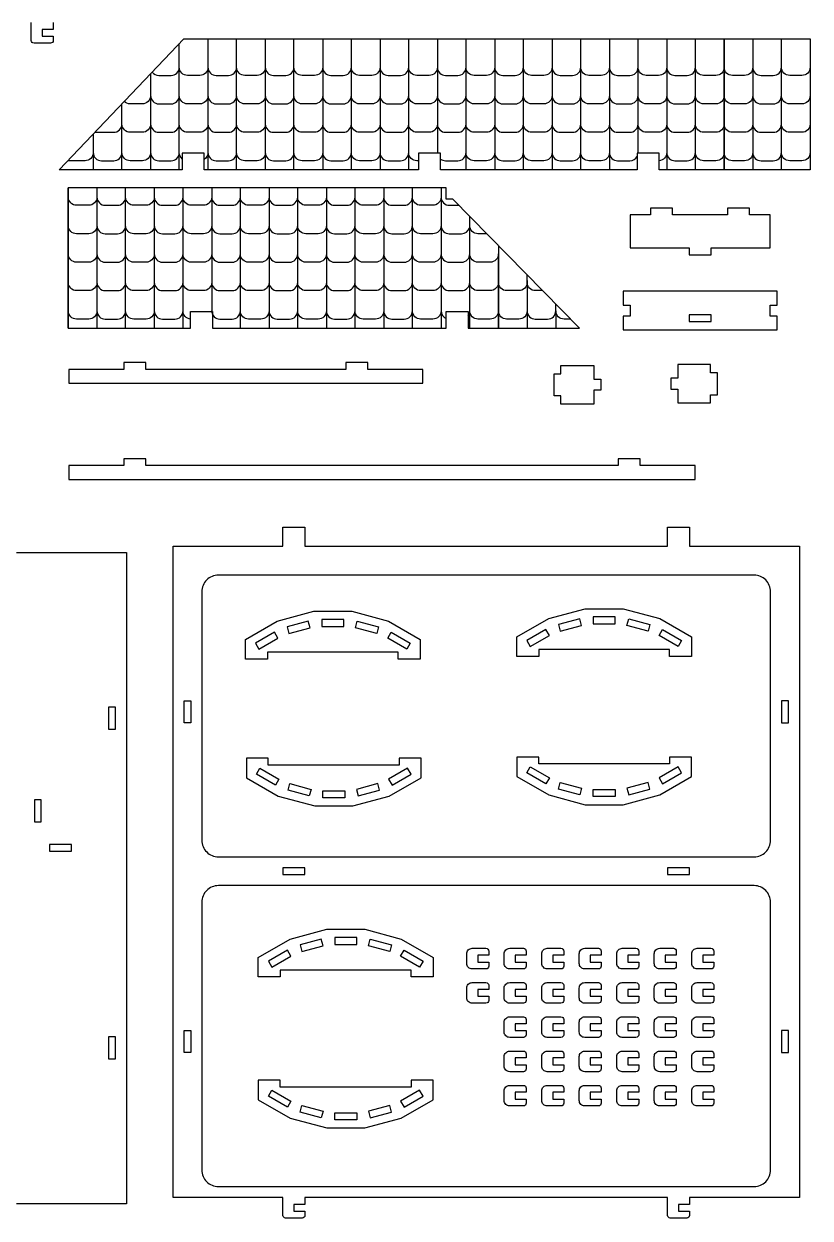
# Model space of a CAD drawing. Extents: x 2603 to 2788, y 2254 to 2397.
# Drawn here: x 2731.2 to 2788.5, y 2254.3 to 2341.2 of the extents above; entities that cross this region are included whole.
import ezdxf

# ---------------------------------------------------------------- set-up
doc = ezdxf.new("R2010")
doc.units = 0
doc.header["$MEASUREMENT"] = 0
doc.layers.add('LAYER1', color=18, linetype='CONTINUOUS')

msp = doc.modelspace()

# ---------------------------------------------------------------- linework, layer by layer
at = {"layer": 'LAYER1'}
for points in [[(2733.361, 2341.288), (2733.361, 2340.788), (2732.561, 2340.788), (2732.561, 2340.288), (2733.361, 2340.288), (2733.361, 2339.988, -0.414214), (2733.161, 2339.788), (2731.961, 2339.788, -0.414214), (2731.761, 2339.988), (2731.761, 2341.288)], [(2744.624, 2340.096), (2744.624, 2338.039, -0.414214), (2744.024, 2337.439), (2743.137, 2337.439, -0.414214), (2742.537, 2338.039), (2742.537, 2339.421)], [(2744.624, 2340.096), (2744.624, 2338.039, 0.414214), (2745.224, 2337.439), (2746.112, 2337.439, 0.414214), (2746.712, 2338.039), (2746.712, 2340.096)], [(2748.799, 2340.096), (2748.799, 2338.039, -0.414214), (2748.199, 2337.439), (2747.312, 2337.439, -0.414214), (2746.712, 2338.039), (2746.712, 2340.096)], [(2748.799, 2340.096), (2748.799, 2338.039, 0.414214), (2749.399, 2337.439), (2750.286, 2337.439, 0.414214), (2750.886, 2338.039), (2750.886, 2340.096)], [(2752.974, 2340.096), (2752.974, 2338.039, -0.414214), (2752.374, 2337.439), (2751.486, 2337.439, -0.414214), (2750.886, 2338.039), (2750.886, 2340.096)], [(2752.974, 2340.096), (2752.974, 2338.039, 0.414214), (2753.574, 2337.439), (2754.461, 2337.439, 0.414214), (2755.061, 2338.039), (2755.061, 2340.096)], [(2757.148, 2340.096), (2757.148, 2338.039, -0.414214), (2756.548, 2337.439), (2755.661, 2337.439, -0.414214), (2755.061, 2338.039), (2755.061, 2340.096)], [(2757.148, 2340.096), (2757.148, 2338.039, 0.414214), (2757.748, 2337.439), (2758.635, 2337.439, 0.414214), (2759.235, 2338.039), (2759.235, 2340.096)], [(2761.323, 2340.096), (2761.323, 2338.039, -0.414214), (2760.723, 2337.439), (2759.835, 2337.439, -0.414214), (2759.235, 2338.039), (2759.235, 2340.096)], [(2761.323, 2340.096), (2761.323, 2338.039, 0.414214), (2761.923, 2337.439), (2762.81, 2337.439, 0.414214), (2763.41, 2338.039), (2763.41, 2340.096)], [(2765.497, 2340.096), (2765.497, 2338.039, -0.414214), (2764.897, 2337.439), (2764.01, 2337.439, -0.414214), (2763.41, 2338.039), (2763.41, 2340.096)], [(2765.497, 2340.096), (2765.497, 2338.039, 0.414214), (2766.097, 2337.439), (2766.985, 2337.439, 0.414214), (2767.585, 2338.039), (2767.585, 2340.096)], [(2769.672, 2340.096), (2769.672, 2338.039, -0.414214), (2769.072, 2337.439), (2768.185, 2337.439, -0.414214), (2767.585, 2338.039), (2767.585, 2340.096)], [(2769.672, 2340.096), (2769.672, 2338.039, 0.414214), (2770.272, 2337.439), (2771.159, 2337.439, 0.414214), (2771.759, 2338.039), (2771.759, 2340.096)], [(2773.846, 2340.096), (2773.846, 2338.039, -0.414214), (2773.246, 2337.439), (2772.359, 2337.439, -0.414214), (2771.759, 2338.039), (2771.759, 2340.096)], [(2773.846, 2340.096), (2773.846, 2338.039, 0.414214), (2774.446, 2337.439), (2775.334, 2337.439, 0.414214), (2775.934, 2338.039), (2775.934, 2340.096)], [(2778.021, 2340.096), (2778.021, 2338.039, -0.414214), (2777.421, 2337.439), (2776.534, 2337.439, -0.414214), (2775.934, 2338.039), (2775.934, 2340.096)], [(2778.021, 2340.096), (2778.021, 2338.039, 0.414214), (2778.621, 2337.439), (2779.508, 2337.439, 0.414214), (2780.108, 2338.039), (2780.108, 2340.096)], [(2782.196, 2340.096), (2782.196, 2338.039, -0.414214), (2781.596, 2337.439), (2780.708, 2337.439, -0.414214), (2780.108, 2338.039), (2780.108, 2340.096)], [(2784.283, 2340.096), (2784.283, 2338.039, -0.414214), (2783.683, 2337.439), (2782.796, 2337.439, -0.414214), (2782.196, 2338.039), (2782.196, 2340.096)], [(2784.283, 2340.096), (2784.283, 2338.039, 0.414214), (2784.883, 2337.439), (2785.77, 2337.439, 0.414214), (2786.37, 2338.039), (2786.37, 2340.096)], [(2788.458, 2340.096), (2788.458, 2338.039, -0.414214), (2787.858, 2337.439), (2786.97, 2337.439, -0.414214), (2786.37, 2338.039), (2786.37, 2340.096)], [(2740.564, 2337.688, 0.240596), (2741.05, 2337.439), (2741.937, 2337.439, 0.414214), (2742.537, 2338.039), (2742.537, 2339.76)], [(2740.45, 2337.568), (2740.45, 2335.969, 0.414214), (2741.05, 2335.369), (2741.937, 2335.369, 0.414214), (2742.537, 2335.969), (2742.537, 2338.039)], [(2744.624, 2338.039), (2744.624, 2335.969, -0.414214), (2744.024, 2335.369), (2743.137, 2335.369, -0.414214), (2742.537, 2335.969), (2742.537, 2338.039)], [(2744.624, 2338.039), (2744.624, 2335.969, 0.414214), (2745.224, 2335.369), (2746.112, 2335.369, 0.414214), (2746.712, 2335.969), (2746.712, 2338.039)], [(2748.799, 2338.039), (2748.799, 2335.969, -0.414214), (2748.199, 2335.369), (2747.312, 2335.369, -0.414214), (2746.712, 2335.969), (2746.712, 2338.039)], [(2748.799, 2338.039), (2748.799, 2335.969, 0.414214), (2749.399, 2335.369), (2750.286, 2335.369, 0.414214), (2750.886, 2335.969), (2750.886, 2338.039)], [(2752.974, 2338.039), (2752.974, 2335.969, -0.414214), (2752.374, 2335.369), (2751.486, 2335.369, -0.414214), (2750.886, 2335.969), (2750.886, 2338.039)], [(2752.974, 2338.039), (2752.974, 2335.969, 0.414214), (2753.574, 2335.369), (2754.461, 2335.369, 0.414214), (2755.061, 2335.969), (2755.061, 2338.039)], [(2757.148, 2338.039), (2757.148, 2335.969, -0.414214), (2756.548, 2335.369), (2755.661, 2335.369, -0.414214), (2755.061, 2335.969), (2755.061, 2338.039)], [(2757.148, 2338.039), (2757.148, 2335.969, 0.414214), (2757.748, 2335.369), (2758.635, 2335.369, 0.414214), (2759.235, 2335.969), (2759.235, 2338.039)], [(2761.323, 2338.039), (2761.323, 2335.969, -0.414214), (2760.723, 2335.369), (2759.835, 2335.369, -0.414214), (2759.235, 2335.969), (2759.235, 2338.039)], [(2761.323, 2338.039), (2761.323, 2335.969, 0.414214), (2761.923, 2335.369), (2762.81, 2335.369, 0.414214), (2763.41, 2335.969), (2763.41, 2338.039)], [(2765.497, 2338.039), (2765.497, 2335.969, -0.414214), (2764.897, 2335.369), (2764.01, 2335.369, -0.414214), (2763.41, 2335.969), (2763.41, 2338.039)], [(2765.497, 2338.039), (2765.497, 2335.969, 0.414214), (2766.097, 2335.369), (2766.985, 2335.369, 0.414214), (2767.585, 2335.969), (2767.585, 2338.039)], [(2769.672, 2338.039), (2769.672, 2335.969, -0.414214), (2769.072, 2335.369), (2768.185, 2335.369, -0.414214), (2767.585, 2335.969), (2767.585, 2338.039)], [(2769.672, 2338.039), (2769.672, 2335.969, 0.414214), (2770.272, 2335.369), (2771.159, 2335.369, 0.414214), (2771.759, 2335.969), (2771.759, 2338.039)], [(2773.846, 2338.039), (2773.846, 2335.969, -0.414214), (2773.246, 2335.369), (2772.359, 2335.369, -0.414214), (2771.759, 2335.969), (2771.759, 2338.039)], [(2773.846, 2338.039), (2773.846, 2335.969, 0.414214), (2774.446, 2335.369), (2775.334, 2335.369, 0.414214), (2775.934, 2335.969), (2775.934, 2338.039)], [(2778.021, 2338.039), (2778.021, 2335.969, -0.414214), (2777.421, 2335.369), (2776.534, 2335.369, -0.414214), (2775.934, 2335.969), (2775.934, 2338.039)], [(2778.021, 2338.039), (2778.021, 2335.969, 0.414214), (2778.621, 2335.369), (2779.508, 2335.369, 0.414214), (2780.108, 2335.969), (2780.108, 2338.039)], [(2782.196, 2338.039), (2782.196, 2335.969, -0.414214), (2781.596, 2335.369), (2780.708, 2335.369, -0.414214), (2780.108, 2335.969), (2780.108, 2338.039)], [(2784.283, 2338.039), (2784.283, 2335.969, -0.414214), (2783.683, 2335.369), (2782.796, 2335.369, -0.414214), (2782.196, 2335.969), (2782.196, 2338.039)], [(2784.283, 2338.039), (2784.283, 2335.969, 0.414214), (2784.883, 2335.369), (2785.77, 2335.369, 0.414214), (2786.37, 2335.969), (2786.37, 2338.039)], [(2788.458, 2338.039), (2788.458, 2335.969, -0.414214), (2787.858, 2335.369), (2786.97, 2335.369, -0.414214), (2786.37, 2335.969), (2786.37, 2338.039)], [(2740.45, 2337.135), (2740.45, 2335.969, -0.414214), (2739.85, 2335.369), (2738.963, 2335.369, -0.203614), (2738.531, 2335.553)], [(2740.45, 2335.969), (2740.45, 2333.899, -0.414214), (2739.85, 2333.299), (2738.963, 2333.299, -0.414214), (2738.363, 2333.899), (2738.363, 2335.376)], [(2740.45, 2335.969), (2740.45, 2333.899, 0.414214), (2741.05, 2333.299), (2741.937, 2333.299, 0.414214), (2742.537, 2333.899), (2742.537, 2335.969)], [(2744.624, 2335.969), (2744.624, 2333.899, -0.414214), (2744.024, 2333.299), (2743.137, 2333.299, -0.414214), (2742.537, 2333.899), (2742.537, 2335.969)], [(2744.624, 2335.969), (2744.624, 2333.899, 0.414214), (2745.224, 2333.299), (2746.112, 2333.299, 0.414214), (2746.712, 2333.899), (2746.712, 2335.969)], [(2748.799, 2335.969), (2748.799, 2333.899, -0.414214), (2748.199, 2333.299), (2747.312, 2333.299, -0.414214), (2746.712, 2333.899), (2746.712, 2335.969)], [(2748.799, 2335.969), (2748.799, 2333.899, 0.414214), (2749.399, 2333.299), (2750.286, 2333.299, 0.414214), (2750.886, 2333.899), (2750.886, 2335.969)], [(2752.974, 2335.969), (2752.974, 2333.899, -0.414214), (2752.374, 2333.299), (2751.486, 2333.299, -0.414214), (2750.886, 2333.899), (2750.886, 2335.969)], [(2752.974, 2335.969), (2752.974, 2333.899, 0.414214), (2753.574, 2333.299), (2754.461, 2333.299, 0.414214), (2755.061, 2333.899), (2755.061, 2335.969)], [(2757.148, 2335.969), (2757.148, 2333.899, -0.414214), (2756.548, 2333.299), (2755.661, 2333.299, -0.414214), (2755.061, 2333.899), (2755.061, 2335.969)], [(2757.148, 2335.969), (2757.148, 2333.899, 0.414214), (2757.748, 2333.299), (2758.635, 2333.299, 0.414214), (2759.235, 2333.899), (2759.235, 2335.969)], [(2761.323, 2335.969), (2761.323, 2333.899, -0.414214), (2760.723, 2333.299), (2759.835, 2333.299, -0.414214), (2759.235, 2333.899), (2759.235, 2335.969)], [(2761.323, 2335.969), (2761.323, 2333.899, 0.414214), (2761.923, 2333.299), (2762.81, 2333.299, 0.414214), (2763.41, 2333.899), (2763.41, 2335.969)], [(2765.497, 2335.969), (2765.497, 2333.899, -0.414214), (2764.897, 2333.299), (2764.01, 2333.299, -0.414214), (2763.41, 2333.899), (2763.41, 2335.969)], [(2765.497, 2335.969), (2765.497, 2333.899, 0.414214), (2766.097, 2333.299), (2766.985, 2333.299, 0.414214), (2767.585, 2333.899), (2767.585, 2335.969)], [(2769.672, 2335.969), (2769.672, 2333.899, -0.414214), (2769.072, 2333.299), (2768.185, 2333.299, -0.414214), (2767.585, 2333.899), (2767.585, 2335.969)], [(2769.672, 2335.969), (2769.672, 2333.899, 0.414214), (2770.272, 2333.299), (2771.159, 2333.299, 0.414214), (2771.759, 2333.899), (2771.759, 2335.969)], [(2773.846, 2335.969), (2773.846, 2333.899, -0.414214), (2773.246, 2333.299), (2772.359, 2333.299, -0.414214), (2771.759, 2333.899), (2771.759, 2335.969)], [(2773.846, 2335.969), (2773.846, 2333.899, 0.414214), (2774.446, 2333.299), (2775.334, 2333.299, 0.414214), (2775.934, 2333.899), (2775.934, 2335.969)], [(2778.021, 2335.969), (2778.021, 2333.899, -0.414214), (2777.421, 2333.299), (2776.534, 2333.299, -0.414214), (2775.934, 2333.899), (2775.934, 2335.969)], [(2778.021, 2335.969), (2778.021, 2333.899, 0.414214), (2778.621, 2333.299), (2779.508, 2333.299, 0.414214), (2780.108, 2333.899), (2780.108, 2335.969)], [(2782.196, 2335.969), (2782.196, 2333.899, -0.414214), (2781.596, 2333.299), (2780.708, 2333.299, -0.414214), (2780.108, 2333.899), (2780.108, 2335.969)], [(2784.283, 2335.969), (2784.283, 2333.899, -0.414214), (2783.683, 2333.299), (2782.796, 2333.299, -0.414214), (2782.196, 2333.899), (2782.196, 2335.969)], [(2784.283, 2335.969), (2784.283, 2333.899, 0.414214), (2784.883, 2333.299), (2785.77, 2333.299, 0.414214), (2786.37, 2333.899), (2786.37, 2335.969)], [(2788.458, 2335.969), (2788.458, 2333.899, -0.414214), (2787.858, 2333.299), (2786.97, 2333.299, -0.414214), (2786.37, 2333.899), (2786.37, 2335.969)], [(2736.385, 2333.299), (2737.763, 2333.299, 0.414214), (2738.363, 2333.899), (2738.363, 2334.849)], [(2736.275, 2333.184), (2736.275, 2331.829, -0.414214), (2735.675, 2331.229), (2734.413, 2331.229)], [(2736.275, 2332.562), (2736.275, 2331.829, 0.414214), (2736.875, 2331.229), (2737.763, 2331.229, 0.414214), (2738.363, 2331.829), (2738.363, 2333.899)], [(2740.45, 2333.899), (2740.45, 2331.829, -0.414214), (2739.85, 2331.229), (2738.963, 2331.229, -0.414214), (2738.363, 2331.829), (2738.363, 2333.899)], [(2740.45, 2333.899), (2740.45, 2331.829, 0.414214), (2741.05, 2331.229), (2741.937, 2331.229, 0.414214), (2742.537, 2331.829), (2742.537, 2333.899)], [(2742.758, 2331.365, -0.225173), (2742.537, 2331.829), (2742.537, 2333.899)], [(2744.624, 2333.899), (2744.624, 2331.829, -0.250585), (2744.358, 2331.33)], [(2744.624, 2333.899), (2744.624, 2331.829, 0.414214), (2745.224, 2331.229), (2746.112, 2331.229, 0.414214), (2746.712, 2331.829), (2746.712, 2333.899)], [(2748.799, 2333.899), (2748.799, 2331.829, -0.414214), (2748.199, 2331.229), (2747.312, 2331.229, -0.414214), (2746.712, 2331.829), (2746.712, 2333.899)], [(2748.799, 2333.899), (2748.799, 2331.829, 0.414214), (2749.399, 2331.229), (2750.286, 2331.229, 0.414214), (2750.886, 2331.829), (2750.886, 2333.899)], [(2752.974, 2333.899), (2752.974, 2331.829, -0.414214), (2752.374, 2331.229), (2751.486, 2331.229, -0.414214), (2750.886, 2331.829), (2750.886, 2333.899)], [(2752.974, 2333.899), (2752.974, 2331.829, 0.414214), (2753.574, 2331.229), (2754.461, 2331.229, 0.414214), (2755.061, 2331.829), (2755.061, 2333.899)], [(2757.148, 2333.899), (2757.148, 2331.829, -0.414214), (2756.548, 2331.229), (2755.661, 2331.229, -0.414214), (2755.061, 2331.829), (2755.061, 2333.899)], [(2757.148, 2333.899), (2757.148, 2331.829, 0.414214), (2757.748, 2331.229), (2758.635, 2331.229, 0.414214), (2759.235, 2331.829), (2759.235, 2333.899)], [(2759.958, 2331.229), (2759.835, 2331.229, -0.414214), (2759.235, 2331.829), (2759.235, 2333.899)], [(2761.323, 2333.899), (2761.323, 2331.829, -0.02405), (2761.32, 2331.772)], [(2761.323, 2333.899), (2761.323, 2331.829, 0.02405), (2761.326, 2331.772)], [(2761.558, 2331.353, 0.165063), (2761.923, 2331.229), (2762.81, 2331.229, 0.414214), (2763.41, 2331.829), (2763.41, 2333.899)], [(2765.497, 2333.899), (2765.497, 2331.829, -0.414214), (2764.897, 2331.229), (2764.01, 2331.229, -0.414214), (2763.41, 2331.829), (2763.41, 2333.899)], [(2765.497, 2333.899), (2765.497, 2331.829, 0.414214), (2766.097, 2331.229), (2766.985, 2331.229, 0.414214), (2767.585, 2331.829), (2767.585, 2333.899)], [(2769.672, 2333.899), (2769.672, 2331.829, -0.414214), (2769.072, 2331.229), (2768.185, 2331.229, -0.414214), (2767.585, 2331.829), (2767.585, 2333.899)], [(2769.672, 2333.899), (2769.672, 2331.829, 0.414214), (2770.272, 2331.229), (2771.159, 2331.229, 0.414214), (2771.759, 2331.829), (2771.759, 2333.899)], [(2773.846, 2333.899), (2773.846, 2331.829, -0.414214), (2773.246, 2331.229), (2772.359, 2331.229, -0.414214), (2771.759, 2331.829), (2771.759, 2333.899)], [(2773.846, 2333.899), (2773.846, 2331.829, 0.414214), (2774.446, 2331.229), (2775.334, 2331.229, 0.2717), (2775.858, 2331.537)], [(2775.931, 2331.772, 0.02405), (2775.934, 2331.829), (2775.934, 2333.899)], [(2775.937, 2331.772, -0.02405), (2775.934, 2331.829), (2775.934, 2333.899)], [(2778.021, 2333.899), (2778.021, 2331.829, -0.396511), (2777.458, 2331.23)], [(2778.021, 2333.899), (2778.021, 2331.829, 0.414214), (2778.621, 2331.229), (2779.508, 2331.229, 0.414214), (2780.108, 2331.829), (2780.108, 2333.899)], [(2782.196, 2333.899), (2782.196, 2331.829, -0.414214), (2781.596, 2331.229), (2780.708, 2331.229, -0.414214), (2780.108, 2331.829), (2780.108, 2333.899)], [(2784.283, 2333.899), (2784.283, 2331.829, -0.414214), (2783.683, 2331.229), (2782.796, 2331.229, -0.414214), (2782.196, 2331.829), (2782.196, 2333.899)], [(2784.283, 2333.899), (2784.283, 2331.829, 0.414214), (2784.883, 2331.229), (2785.77, 2331.229, 0.414214), (2786.37, 2331.829), (2786.37, 2333.899)], [(2788.458, 2333.899), (2788.458, 2331.829, -0.414214), (2787.858, 2331.229), (2786.97, 2331.229, -0.414214), (2786.37, 2331.829), (2786.37, 2333.899)], [(2736.545, 2329.266), (2736.545, 2328.585, -0.414214), (2735.945, 2327.985), (2735.058, 2327.985, -0.414214), (2734.458, 2328.585), (2734.458, 2329.266)], [(2736.545, 2329.266), (2736.545, 2328.585, 0.414214), (2737.145, 2327.985), (2738.032, 2327.985, 0.414214), (2738.632, 2328.585), (2738.632, 2329.266)], [(2740.719, 2329.266), (2740.719, 2328.585, -0.414214), (2740.119, 2327.985), (2739.232, 2327.985, -0.414214), (2738.632, 2328.585), (2738.632, 2329.266)], [(2740.719, 2329.266), (2740.719, 2328.585, 0.414214), (2741.319, 2327.985), (2742.207, 2327.985, 0.414214), (2742.807, 2328.585), (2742.807, 2329.266)], [(2744.894, 2329.266), (2744.894, 2328.585, -0.414214), (2744.294, 2327.985), (2743.407, 2327.985, -0.414214), (2742.807, 2328.585), (2742.807, 2329.266)], [(2744.894, 2329.266), (2744.894, 2328.585, 0.414214), (2745.494, 2327.985), (2746.381, 2327.985, 0.414214), (2746.981, 2328.585), (2746.981, 2329.266)], [(2749.069, 2329.266), (2749.069, 2328.585, -0.414214), (2748.469, 2327.985), (2747.581, 2327.985, -0.414214), (2746.981, 2328.585), (2746.981, 2329.266)], [(2749.069, 2329.266), (2749.069, 2328.585, 0.414214), (2749.669, 2327.985), (2750.556, 2327.985, 0.414214), (2751.156, 2328.585), (2751.156, 2329.266)], [(2753.243, 2329.266), (2753.243, 2328.585, -0.414214), (2752.643, 2327.985), (2751.756, 2327.985, -0.414214), (2751.156, 2328.585), (2751.156, 2329.266)], [(2753.243, 2329.266), (2753.243, 2328.585, 0.414214), (2753.843, 2327.985), (2754.73, 2327.985, 0.414214), (2755.33, 2328.585), (2755.33, 2329.266)], [(2757.418, 2329.266), (2757.418, 2328.585, -0.414214), (2756.818, 2327.985), (2755.93, 2327.985, -0.414214), (2755.33, 2328.585), (2755.33, 2329.266)], [(2757.418, 2329.266), (2757.418, 2328.585, 0.414214), (2758.018, 2327.985), (2758.905, 2327.985, 0.414214), (2759.505, 2328.585), (2759.505, 2329.266)], [(2761.592, 2329.266), (2761.592, 2328.585, -0.414214), (2760.992, 2327.985), (2760.105, 2327.985, -0.414214), (2759.505, 2328.585), (2759.505, 2329.266)], [(2761.592, 2329.266), (2761.592, 2328.585, 0.414214), (2762.192, 2327.985), (2762.901, 2327.985)], [(2736.545, 2328.572), (2736.545, 2326.515, -0.414214), (2735.945, 2325.915), (2735.058, 2325.915, -0.414214), (2734.458, 2326.515), (2734.458, 2328.572)], [(2736.545, 2328.572), (2736.545, 2326.515, 0.414214), (2737.145, 2325.915), (2738.032, 2325.915, 0.414214), (2738.632, 2326.515), (2738.632, 2328.572)], [(2740.719, 2328.572), (2740.719, 2326.515, -0.414214), (2740.119, 2325.915), (2739.232, 2325.915, -0.414214), (2738.632, 2326.515), (2738.632, 2328.572)], [(2740.719, 2328.572), (2740.719, 2326.515, 0.414214), (2741.319, 2325.915), (2742.207, 2325.915, 0.414214), (2742.807, 2326.515), (2742.807, 2328.572)], [(2744.894, 2328.572), (2744.894, 2326.515, -0.414214), (2744.294, 2325.915), (2743.407, 2325.915, -0.414214), (2742.807, 2326.515), (2742.807, 2328.572)], [(2744.894, 2328.572), (2744.894, 2326.515, 0.414214), (2745.494, 2325.915), (2746.381, 2325.915, 0.414214), (2746.981, 2326.515), (2746.981, 2328.572)], [(2749.069, 2328.572), (2749.069, 2326.515, -0.414214), (2748.469, 2325.915), (2747.581, 2325.915, -0.414214), (2746.981, 2326.515), (2746.981, 2328.572)], [(2749.069, 2328.572), (2749.069, 2326.515, 0.414214), (2749.669, 2325.915), (2750.556, 2325.915, 0.414214), (2751.156, 2326.515), (2751.156, 2328.572)], [(2753.243, 2328.572), (2753.243, 2326.515, -0.414214), (2752.643, 2325.915), (2751.756, 2325.915, -0.414214), (2751.156, 2326.515), (2751.156, 2328.572)], [(2753.243, 2328.572), (2753.243, 2326.515, 0.414214), (2753.843, 2325.915), (2754.73, 2325.915, 0.414214), (2755.33, 2326.515), (2755.33, 2328.572)], [(2757.418, 2328.572), (2757.418, 2326.515, -0.414214), (2756.818, 2325.915), (2755.93, 2325.915, -0.414214), (2755.33, 2326.515), (2755.33, 2328.572)], [(2757.418, 2328.572), (2757.418, 2326.515, 0.414214), (2758.018, 2325.915), (2758.905, 2325.915, 0.414214), (2759.505, 2326.515), (2759.505, 2328.572)], [(2761.592, 2328.572), (2761.592, 2326.515, -0.414214), (2760.992, 2325.915), (2760.105, 2325.915, -0.414214), (2759.505, 2326.515), (2759.505, 2328.572)], [(2761.592, 2328.572), (2761.592, 2326.515, 0.414214), (2762.192, 2325.915), (2763.08, 2325.915, 0.3358), (2763.657, 2326.352)], [(2764.929, 2325.915), (2764.28, 2325.915, -0.414214), (2763.68, 2326.515), (2763.68, 2327.19)], [(2736.545, 2326.515), (2736.545, 2324.445, -0.414214), (2735.945, 2323.845), (2735.058, 2323.845, -0.414214), (2734.458, 2324.445), (2734.458, 2326.515)], [(2736.545, 2326.515), (2736.545, 2324.445, 0.414214), (2737.145, 2323.845), (2738.032, 2323.845, 0.414214), (2738.632, 2324.445), (2738.632, 2326.515)], [(2740.719, 2326.515), (2740.719, 2324.445, -0.414214), (2740.119, 2323.845), (2739.232, 2323.845, -0.414214), (2738.632, 2324.445), (2738.632, 2326.515)], [(2740.719, 2326.515), (2740.719, 2324.445, 0.414214), (2741.319, 2323.845), (2742.207, 2323.845, 0.414214), (2742.807, 2324.445), (2742.807, 2326.515)], [(2744.894, 2326.515), (2744.894, 2324.445, -0.414214), (2744.294, 2323.845), (2743.407, 2323.845, -0.414214), (2742.807, 2324.445), (2742.807, 2326.515)], [(2744.894, 2326.515), (2744.894, 2324.445, 0.414214), (2745.494, 2323.845), (2746.381, 2323.845, 0.414214), (2746.981, 2324.445), (2746.981, 2326.515)], [(2749.069, 2326.515), (2749.069, 2324.445, -0.414214), (2748.469, 2323.845), (2747.581, 2323.845, -0.414214), (2746.981, 2324.445), (2746.981, 2326.515)], [(2749.069, 2326.515), (2749.069, 2324.445, 0.414214), (2749.669, 2323.845), (2750.556, 2323.845, 0.414214), (2751.156, 2324.445), (2751.156, 2326.515)], [(2753.243, 2326.515), (2753.243, 2324.445, -0.414214), (2752.643, 2323.845), (2751.756, 2323.845, -0.414214), (2751.156, 2324.445), (2751.156, 2326.515)], [(2753.243, 2326.515), (2753.243, 2324.445, 0.414214), (2753.843, 2323.845), (2754.73, 2323.845, 0.414214), (2755.33, 2324.445), (2755.33, 2326.515)], [(2757.418, 2326.515), (2757.418, 2324.445, -0.414214), (2756.818, 2323.845), (2755.93, 2323.845, -0.414214), (2755.33, 2324.445), (2755.33, 2326.515)], [(2757.418, 2326.515), (2757.418, 2324.445, 0.414214), (2758.018, 2323.845), (2758.905, 2323.845, 0.414214), (2759.505, 2324.445), (2759.505, 2326.515)], [(2761.592, 2326.515), (2761.592, 2324.445, -0.414214), (2760.992, 2323.845), (2760.105, 2323.845, -0.414214), (2759.505, 2324.445), (2759.505, 2326.515)], [(2761.592, 2326.515), (2761.592, 2324.445, 0.414214), (2762.192, 2323.845), (2763.08, 2323.845, 0.414214), (2763.68, 2324.445), (2763.68, 2326.331)], [(2765.767, 2325.06), (2765.767, 2324.445, -0.414214), (2765.167, 2323.845), (2764.28, 2323.845, -0.414214), (2763.68, 2324.445), (2763.68, 2326.515)], [(2736.545, 2324.445), (2736.545, 2322.375, -0.414214), (2735.945, 2321.775), (2735.058, 2321.775, -0.414214), (2734.458, 2322.375), (2734.458, 2324.445)], [(2736.545, 2324.445), (2736.545, 2322.375, 0.414214), (2737.145, 2321.775), (2738.032, 2321.775, 0.414214), (2738.632, 2322.375), (2738.632, 2324.445)], [(2740.719, 2324.445), (2740.719, 2322.375, -0.414214), (2740.119, 2321.775), (2739.232, 2321.775, -0.414214), (2738.632, 2322.375), (2738.632, 2324.445)], [(2740.719, 2324.445), (2740.719, 2322.375, 0.414214), (2741.319, 2321.775), (2742.207, 2321.775, 0.414214), (2742.807, 2322.375), (2742.807, 2324.445)], [(2744.894, 2324.445), (2744.894, 2322.375, -0.414214), (2744.294, 2321.775), (2743.407, 2321.775, -0.414214), (2742.807, 2322.375), (2742.807, 2324.445)], [(2744.894, 2324.445), (2744.894, 2322.375, 0.414214), (2745.494, 2321.775), (2746.381, 2321.775, 0.414214), (2746.981, 2322.375), (2746.981, 2324.445)], [(2749.069, 2324.445), (2749.069, 2322.375, -0.414214), (2748.469, 2321.775), (2747.581, 2321.775, -0.414214), (2746.981, 2322.375), (2746.981, 2324.445)], [(2749.069, 2324.445), (2749.069, 2322.375, 0.414214), (2749.669, 2321.775), (2750.556, 2321.775, 0.414214), (2751.156, 2322.375), (2751.156, 2324.445)], [(2753.243, 2324.445), (2753.243, 2322.375, -0.414214), (2752.643, 2321.775), (2751.756, 2321.775, -0.414214), (2751.156, 2322.375), (2751.156, 2324.445)], [(2753.243, 2324.445), (2753.243, 2322.375, 0.414214), (2753.843, 2321.775), (2754.73, 2321.775, 0.414214), (2755.33, 2322.375), (2755.33, 2324.445)], [(2757.418, 2324.445), (2757.418, 2322.375, -0.414214), (2756.818, 2321.775), (2755.93, 2321.775, -0.414214), (2755.33, 2322.375), (2755.33, 2324.445)], [(2757.418, 2324.445), (2757.418, 2322.375, 0.414214), (2758.018, 2321.775), (2758.905, 2321.775, 0.414214), (2759.505, 2322.375), (2759.505, 2324.445)], [(2761.592, 2324.445), (2761.592, 2322.375, -0.414214), (2760.992, 2321.775), (2760.105, 2321.775, -0.414214), (2759.505, 2322.375), (2759.505, 2324.445)], [(2761.592, 2324.445), (2761.592, 2322.375, 0.414214), (2762.192, 2321.775), (2763.08, 2321.775, 0.414214), (2763.68, 2322.375), (2763.68, 2324.445)], [(2765.767, 2324.445), (2765.767, 2322.375, -0.414214), (2765.167, 2321.775), (2764.28, 2321.775, -0.414214), (2763.68, 2322.375), (2763.68, 2324.445)], [(2767.854, 2322.52), (2767.854, 2322.375, -0.414214), (2767.254, 2321.775), (2766.367, 2321.775, -0.414214), (2765.767, 2322.375), (2765.767, 2324.445)], [(2768.985, 2321.775), (2768.454, 2321.775, -0.414214), (2767.854, 2322.375), (2767.854, 2322.929)], [(2736.545, 2322.375), (2736.545, 2320.305, -0.414214), (2735.945, 2319.705), (2735.058, 2319.705, -0.414214), (2734.458, 2320.305), (2734.458, 2322.375)], [(2736.545, 2322.375), (2736.545, 2320.305, 0.414214), (2737.145, 2319.705), (2738.032, 2319.705, 0.414214), (2738.632, 2320.305), (2738.632, 2322.375)], [(2740.719, 2322.375), (2740.719, 2320.305, -0.414214), (2740.119, 2319.705), (2739.232, 2319.705, -0.414214), (2738.632, 2320.305), (2738.632, 2322.375)], [(2740.719, 2322.375), (2740.719, 2320.305, 0.414214), (2741.319, 2319.705), (2742.207, 2319.705, 0.414214), (2742.807, 2320.305), (2742.807, 2322.375)], [(2743.358, 2319.707, -0.390382), (2742.807, 2320.305), (2742.807, 2322.375)], [(2744.894, 2322.375), (2744.894, 2320.305, -0.02405), (2744.891, 2320.247)], [(2744.894, 2322.375), (2744.894, 2320.305, 0.414214), (2745.494, 2319.705), (2746.381, 2319.705, 0.414214), (2746.981, 2320.305), (2746.981, 2322.375)], [(2749.069, 2322.375), (2749.069, 2320.305, -0.414214), (2748.469, 2319.705), (2747.581, 2319.705, -0.414214), (2746.981, 2320.305), (2746.981, 2322.375)], [(2749.069, 2322.375), (2749.069, 2320.305, 0.414214), (2749.669, 2319.705), (2750.556, 2319.705, 0.414214), (2751.156, 2320.305), (2751.156, 2322.375)], [(2753.243, 2322.375), (2753.243, 2320.305, -0.414214), (2752.643, 2319.705), (2751.756, 2319.705, -0.414214), (2751.156, 2320.305), (2751.156, 2322.375)], [(2753.243, 2322.375), (2753.243, 2320.305, 0.414214), (2753.843, 2319.705), (2754.73, 2319.705, 0.414214), (2755.33, 2320.305), (2755.33, 2322.375)], [(2757.418, 2322.375), (2757.418, 2320.305, -0.414214), (2756.818, 2319.705), (2755.93, 2319.705, -0.414214), (2755.33, 2320.305), (2755.33, 2322.375)], [(2757.418, 2322.375), (2757.418, 2320.305, 0.414214), (2758.018, 2319.705), (2758.905, 2319.705, 0.414214), (2759.505, 2320.305), (2759.505, 2322.375)], [(2761.592, 2322.375), (2761.592, 2320.305, -0.414214), (2760.992, 2319.705), (2760.105, 2319.705, -0.414214), (2759.505, 2320.305), (2759.505, 2322.375)], [(2761.592, 2322.375), (2761.592, 2320.305, 0.300781), (2761.958, 2319.753)], [(2763.558, 2319.942, 0.163773), (2763.68, 2320.305), (2763.68, 2322.375)], [(2765.767, 2322.375), (2765.767, 2320.305, -0.414214), (2765.167, 2319.705), (2764.28, 2319.705, -0.414214), (2763.68, 2320.305), (2763.68, 2322.375)], [(2767.854, 2322.375), (2767.854, 2320.305, -0.414214), (2767.254, 2319.705), (2766.367, 2319.705, -0.414214), (2765.767, 2320.305), (2765.767, 2322.375)], [(2767.854, 2322.375), (2767.854, 2320.305, 0.414214), (2768.454, 2319.705), (2769.342, 2319.705, 0.414214), (2769.942, 2320.305), (2769.942, 2320.614)], [(2771.013, 2319.705), (2770.542, 2319.705, -0.414214), (2769.942, 2320.305), (2769.942, 2320.799)]]:
    msp.add_lwpolyline(points, format="xyb", dxfattribs=at)
for points in [[(2761.558, 2330.572), (2761.558, 2331.772), (2759.958, 2331.772), (2759.958, 2330.572), (2744.358, 2330.572), (2744.358, 2331.772), (2742.758, 2331.772), (2742.758, 2330.572), (2733.787, 2330.572), (2742.858, 2340.096), (2788.458, 2340.096), (2788.458, 2330.572), (2777.458, 2330.572), (2777.458, 2331.772), (2775.858, 2331.772), (2775.858, 2330.572)], [(2761.958, 2319.047), (2761.958, 2320.247), (2763.558, 2320.247), (2763.558, 2319.047), (2771.658, 2319.047), (2762.458, 2328.438), (2761.958, 2328.438), (2761.958, 2329.266), (2734.458, 2329.266), (2734.458, 2319.047), (2743.358, 2319.047), (2743.358, 2320.247), (2744.958, 2320.247), (2744.958, 2319.047)], [(2778.45, 2327.288), (2778.45, 2327.788), (2776.85, 2327.788), (2776.85, 2327.288), (2775.35, 2327.288), (2775.35, 2324.888), (2779.65, 2324.888), (2779.65, 2324.388), (2781.25, 2324.388), (2781.25, 2324.888), (2785.55, 2324.888), (2785.55, 2327.288), (2784.05, 2327.288), (2784.05, 2327.788), (2782.45, 2327.788), (2782.45, 2327.288)], [(2774.85, 2320.726), (2775.35, 2320.726), (2775.35, 2319.926), (2774.85, 2319.926), (2774.85, 2318.926), (2786.05, 2318.926), (2786.05, 2319.926), (2785.55, 2319.926), (2785.55, 2320.726), (2786.05, 2320.726), (2786.05, 2321.726), (2774.85, 2321.726)], [(2779.65, 2319.526), (2781.25, 2319.526), (2781.25, 2320.026), (2779.65, 2320.026)], [(2734.499, 2316.047), (2734.499, 2315.047), (2760.271, 2315.047), (2760.271, 2316.047), (2756.271, 2316.047), (2756.271, 2316.547), (2754.671, 2316.547), (2754.671, 2316.047), (2740.099, 2316.047), (2740.099, 2316.547), (2738.499, 2316.547), (2738.499, 2316.047)], [(2772.718, 2315.32), (2773.218, 2315.32), (2773.218, 2314.52), (2772.718, 2314.52), (2772.718, 2313.52), (2770.318, 2313.52), (2770.318, 2314.12), (2769.818, 2314.12), (2769.818, 2315.72), (2770.318, 2315.72), (2770.318, 2316.32), (2772.718, 2316.32)], [(2778.816, 2315.401), (2778.316, 2315.401), (2778.316, 2314.601), (2778.816, 2314.601), (2778.816, 2313.601), (2781.216, 2313.601), (2781.216, 2314.201), (2781.716, 2314.201), (2781.716, 2315.801), (2781.216, 2315.801), (2781.216, 2316.401), (2778.816, 2316.401)], [(2734.491, 2309.036), (2734.491, 2308.036), (2780.091, 2308.036), (2780.091, 2309.036), (2776.091, 2309.036), (2776.091, 2309.536), (2774.491, 2309.536), (2774.491, 2309.036), (2740.091, 2309.036), (2740.091, 2309.536), (2738.491, 2309.536), (2738.491, 2309.036)], [(2748.949, 2295.462), (2748.949, 2294.962), (2747.349, 2294.962), (2747.349, 2296.382), (2749.669, 2297.722), (2752.333, 2298.435), (2755.091, 2298.435), (2757.755, 2297.722), (2760.075, 2296.382), (2760.075, 2294.962), (2758.475, 2294.962), (2758.475, 2295.462)], [(2768.707, 2295.648), (2768.707, 2295.148), (2767.107, 2295.148), (2767.107, 2296.567), (2769.427, 2297.907), (2772.091, 2298.621), (2774.849, 2298.621), (2777.513, 2297.907), (2779.833, 2296.567), (2779.833, 2295.148), (2778.233, 2295.148), (2778.233, 2295.648)], [(2750.513, 2296.809), (2752.058, 2297.223), (2751.929, 2297.706), (2750.383, 2297.292)], [(2752.912, 2297.335), (2754.512, 2297.335), (2754.512, 2297.835), (2752.912, 2297.835)], [(2756.911, 2296.809), (2755.365, 2297.223), (2755.495, 2297.706), (2757.04, 2297.292)], [(2770.271, 2296.994), (2771.816, 2297.408), (2771.687, 2297.891), (2770.141, 2297.477)], [(2772.67, 2297.521), (2774.27, 2297.521), (2774.27, 2298.021), (2772.67, 2298.021)], [(2776.669, 2296.994), (2775.123, 2297.408), (2775.253, 2297.891), (2776.798, 2297.477)], [(2748.332, 2295.679), (2749.717, 2296.479), (2749.467, 2296.912), (2748.082, 2296.112)], [(2759.092, 2295.679), (2757.706, 2296.479), (2757.956, 2296.912), (2759.342, 2296.112)], [(2768.09, 2295.865), (2769.475, 2296.665), (2769.225, 2297.098), (2767.84, 2296.298)], [(2778.85, 2295.865), (2777.464, 2296.665), (2777.714, 2297.098), (2779.1, 2296.298)], [(2737.387, 2291.459), (2737.387, 2289.859), (2737.887, 2289.859), (2737.887, 2291.459)], [(2743.38, 2291.915), (2743.38, 2290.315), (2742.88, 2290.315), (2742.88, 2291.915)], [(2786.38, 2291.915), (2786.38, 2290.315), (2786.88, 2290.315), (2786.88, 2291.915)], [(2749.018, 2287.236), (2749.018, 2287.736), (2747.418, 2287.736), (2747.418, 2286.316), (2749.738, 2284.976), (2752.402, 2284.263), (2755.16, 2284.263), (2757.824, 2284.976), (2760.144, 2286.316), (2760.144, 2287.736), (2758.544, 2287.736), (2758.544, 2287.236)], [(2768.707, 2287.328), (2768.707, 2287.828), (2767.107, 2287.828), (2767.107, 2286.408), (2769.427, 2285.069), (2772.091, 2284.355), (2774.849, 2284.355), (2777.513, 2285.069), (2779.833, 2286.408), (2779.833, 2287.828), (2778.233, 2287.828), (2778.233, 2287.328)], [(2768.09, 2287.111), (2769.475, 2286.311), (2769.225, 2285.878), (2767.84, 2286.678)], [(2778.85, 2287.111), (2777.464, 2286.311), (2777.714, 2285.878), (2779.1, 2286.678)], [(2748.401, 2287.019), (2749.786, 2286.219), (2749.536, 2285.786), (2748.151, 2286.586)], [(2759.161, 2287.019), (2757.775, 2286.219), (2758.025, 2285.786), (2759.411, 2286.586)], [(2750.582, 2285.889), (2752.127, 2285.475), (2751.998, 2284.992), (2750.452, 2285.406)], [(2752.981, 2285.363), (2754.581, 2285.363), (2754.581, 2284.863), (2752.981, 2284.863)], [(2756.98, 2285.889), (2755.434, 2285.475), (2755.564, 2284.992), (2757.109, 2285.406)], [(2770.271, 2285.982), (2771.816, 2285.568), (2771.687, 2285.085), (2770.141, 2285.499)], [(2772.67, 2285.455), (2774.27, 2285.455), (2774.27, 2284.955), (2772.67, 2284.955)], [(2776.669, 2285.982), (2775.123, 2285.568), (2775.253, 2285.085), (2776.798, 2285.499)], [(2731.987, 2284.709), (2731.987, 2283.109), (2732.487, 2283.109), (2732.487, 2284.709)], [(2733.087, 2280.969), (2734.687, 2280.969), (2734.687, 2281.469), (2733.087, 2281.469)], [(2750.08, 2279.265), (2751.68, 2279.265), (2751.68, 2279.765), (2750.08, 2279.765)], [(2778.08, 2279.265), (2779.68, 2279.265), (2779.68, 2279.765), (2778.08, 2279.765)], [(2749.89, 2272.318), (2749.89, 2271.818), (2748.29, 2271.818), (2748.29, 2273.238), (2750.611, 2274.577), (2753.275, 2275.291), (2756.033, 2275.291), (2758.697, 2274.577), (2761.017, 2273.238), (2761.017, 2271.818), (2759.417, 2271.818), (2759.417, 2272.318)], [(2751.455, 2273.665), (2753, 2274.079), (2752.871, 2274.562), (2751.325, 2274.148)], [(2753.854, 2274.191), (2755.454, 2274.191), (2755.454, 2274.691), (2753.854, 2274.691)], [(2757.853, 2273.665), (2756.307, 2274.079), (2756.437, 2274.562), (2757.982, 2274.148)], [(2749.273, 2272.535), (2750.659, 2273.335), (2750.409, 2273.768), (2749.023, 2272.968)], [(2760.034, 2272.535), (2758.648, 2273.335), (2758.898, 2273.768), (2760.284, 2272.968)], [(2737.387, 2267.459), (2737.387, 2265.859), (2737.887, 2265.859), (2737.887, 2267.459)], [(2743.38, 2267.915), (2743.38, 2266.315), (2742.88, 2266.315), (2742.88, 2267.915)], [(2786.38, 2267.915), (2786.38, 2266.315), (2786.88, 2266.315), (2786.88, 2267.915)], [(2749.89, 2263.801), (2749.89, 2264.301), (2748.29, 2264.301), (2748.29, 2262.881), (2750.611, 2261.542), (2753.275, 2260.828), (2756.033, 2260.828), (2758.697, 2261.542), (2761.017, 2262.881), (2761.017, 2264.301), (2759.417, 2264.301), (2759.417, 2263.801)], [(2749.273, 2263.584), (2750.659, 2262.784), (2750.409, 2262.351), (2749.023, 2263.151)], [(2760.034, 2263.584), (2758.648, 2262.784), (2758.898, 2262.351), (2760.284, 2263.151)], [(2751.455, 2262.454), (2753, 2262.04), (2752.871, 2261.557), (2751.325, 2261.971)], [(2753.854, 2261.928), (2755.454, 2261.928), (2755.454, 2261.428), (2753.854, 2261.428)], [(2757.853, 2262.454), (2756.307, 2262.04), (2756.437, 2261.557), (2757.982, 2261.971)]]:
    msp.add_lwpolyline(points, close=True, dxfattribs=at)
for points in [[(2736.275, 2331.829), (2736.275, 2330.572)], [(2736.275, 2331.829), (2736.275, 2330.572)], [(2738.363, 2330.572), (2738.363, 2331.829)], [(2738.363, 2330.572), (2738.363, 2331.829)], [(2740.45, 2331.829), (2740.45, 2330.572)], [(2740.45, 2331.829), (2740.45, 2330.572)], [(2742.537, 2330.572), (2742.537, 2331.829)], [(2742.537, 2330.572), (2742.537, 2331.829)], [(2744.624, 2331.829), (2744.624, 2330.572)], [(2744.624, 2331.829), (2744.624, 2330.572)], [(2746.712, 2330.572), (2746.712, 2331.829)], [(2746.712, 2330.572), (2746.712, 2331.829)], [(2748.799, 2331.829), (2748.799, 2330.572)], [(2748.799, 2331.829), (2748.799, 2330.572)], [(2750.886, 2330.572), (2750.886, 2331.829)], [(2750.886, 2330.572), (2750.886, 2331.829)], [(2752.974, 2331.829), (2752.974, 2330.572)], [(2752.974, 2331.829), (2752.974, 2330.572)], [(2755.061, 2330.572), (2755.061, 2331.829)], [(2755.061, 2330.572), (2755.061, 2331.829)], [(2757.148, 2331.829), (2757.148, 2330.572)], [(2757.148, 2331.829), (2757.148, 2330.572)], [(2759.235, 2330.572), (2759.235, 2331.829)], [(2759.235, 2330.572), (2759.235, 2331.829)], [(2761.323, 2331.829), (2761.323, 2331.772)], [(2761.323, 2331.829), (2761.323, 2331.772)], [(2763.41, 2330.572), (2763.41, 2331.829)], [(2763.41, 2330.572), (2763.41, 2331.829)], [(2765.497, 2331.829), (2765.497, 2330.572)], [(2765.497, 2331.829), (2765.497, 2330.572)], [(2767.585, 2330.572), (2767.585, 2331.829)], [(2767.585, 2330.572), (2767.585, 2331.829)], [(2769.672, 2331.829), (2769.672, 2330.572)], [(2769.672, 2331.829), (2769.672, 2330.572)], [(2771.759, 2330.572), (2771.759, 2331.829)], [(2771.759, 2330.572), (2771.759, 2331.829)], [(2773.846, 2331.829), (2773.846, 2330.572)], [(2773.846, 2331.829), (2773.846, 2330.572)], [(2775.934, 2331.772), (2775.934, 2331.829)], [(2775.934, 2331.772), (2775.934, 2331.829)], [(2778.021, 2331.829), (2778.021, 2330.572)], [(2778.021, 2331.829), (2778.021, 2330.572)], [(2780.108, 2330.572), (2780.108, 2331.829)], [(2780.108, 2330.572), (2780.108, 2331.829)], [(2782.196, 2331.829), (2782.196, 2330.572)], [(2782.196, 2330.572), (2782.196, 2331.829)], [(2784.283, 2331.829), (2784.283, 2330.572)], [(2784.283, 2331.829), (2784.283, 2330.572)], [(2786.37, 2330.572), (2786.37, 2331.829)], [(2786.37, 2330.572), (2786.37, 2331.829)], [(2788.458, 2331.829), (2788.458, 2330.572)], [(2734.458, 2319.047), (2734.458, 2320.305)], [(2736.545, 2320.305), (2736.545, 2319.047)], [(2736.545, 2320.305), (2736.545, 2319.047)], [(2738.632, 2319.047), (2738.632, 2320.305)], [(2738.632, 2319.047), (2738.632, 2320.305)], [(2740.719, 2320.305), (2740.719, 2319.047)], [(2740.719, 2320.305), (2740.719, 2319.047)], [(2742.807, 2319.047), (2742.807, 2320.305)], [(2742.807, 2319.047), (2742.807, 2320.305)], [(2744.894, 2320.305), (2744.894, 2320.247)], [(2744.894, 2320.305), (2744.894, 2320.247)], [(2746.981, 2319.047), (2746.981, 2320.305)], [(2746.981, 2319.047), (2746.981, 2320.305)], [(2749.069, 2320.305), (2749.069, 2319.047)], [(2749.069, 2320.305), (2749.069, 2319.047)], [(2751.156, 2319.047), (2751.156, 2320.305)], [(2751.156, 2319.047), (2751.156, 2320.305)], [(2753.243, 2320.305), (2753.243, 2319.047)], [(2753.243, 2320.305), (2753.243, 2319.047)], [(2755.33, 2319.047), (2755.33, 2320.305)], [(2755.33, 2319.047), (2755.33, 2320.305)], [(2757.418, 2320.305), (2757.418, 2319.047)], [(2757.418, 2320.305), (2757.418, 2319.047)], [(2759.505, 2319.047), (2759.505, 2320.305)], [(2759.505, 2319.047), (2759.505, 2320.305)], [(2761.592, 2320.305), (2761.592, 2319.047)], [(2761.592, 2320.305), (2761.592, 2319.047)], [(2763.68, 2319.047), (2763.68, 2320.305)], [(2763.68, 2319.047), (2763.68, 2320.305)], [(2765.767, 2320.305), (2765.767, 2319.047)], [(2765.767, 2319.047), (2765.767, 2320.305)], [(2767.854, 2320.305), (2767.854, 2319.047)], [(2767.854, 2320.305), (2767.854, 2319.047)], [(2769.942, 2320.305), (2769.942, 2319.047)], [(2730.687, 2302.709), (2738.687, 2302.709), (2738.687, 2255.309), (2730.687, 2255.309)]]:
    msp.add_lwpolyline(points, dxfattribs=at)
for points in [[(2751.68, 2303.165), (2778.08, 2303.165), (2778.08, 2304.565), (2779.68, 2304.565), (2779.68, 2303.165), (2787.68, 2303.165), (2787.68, 2255.765), (2779.68, 2255.765), (2779.68, 2255.265), (2778.88, 2255.265), (2778.88, 2254.765), (2779.68, 2254.765), (2779.68, 2254.465, -0.414214), (2779.48, 2254.265), (2778.28, 2254.265, -0.414214), (2778.08, 2254.465), (2778.08, 2255.765), (2751.68, 2255.765), (2751.68, 2255.265), (2750.88, 2255.265), (2750.88, 2254.765), (2751.68, 2254.765), (2751.68, 2254.465, -0.414214), (2751.48, 2254.265), (2750.28, 2254.265, -0.414214), (2750.08, 2254.465), (2750.08, 2255.765), (2742.08, 2255.765), (2742.08, 2303.165), (2750.08, 2303.165), (2750.08, 2304.565), (2751.68, 2304.565)], [(2784.38, 2301.065), (2745.38, 2301.065, 0.414214), (2744.18, 2299.865), (2744.18, 2281.765, 0.414214), (2745.38, 2280.565), (2784.38, 2280.565, 0.414214), (2785.58, 2281.765), (2785.58, 2299.865, 0.414214)], [(2784.38, 2278.465), (2745.38, 2278.465, 0.414214), (2744.18, 2277.265), (2744.18, 2257.765, 0.414214), (2745.38, 2256.565), (2784.38, 2256.565, 0.414214), (2785.58, 2257.765), (2785.58, 2277.265, 0.414214)], [(2764.86, 2272.403), (2763.86, 2272.403, -0.414214), (2763.46, 2272.803), (2763.46, 2273.503, -0.414214), (2763.86, 2273.903), (2764.86, 2273.903, -0.414214), (2765.06, 2273.703), (2765.06, 2273.403), (2764.26, 2273.403), (2764.26, 2272.903), (2765.06, 2272.903), (2765.06, 2272.603, -0.414214)], [(2767.59, 2272.403), (2766.59, 2272.403, -0.414214), (2766.19, 2272.803), (2766.19, 2273.503, -0.414214), (2766.59, 2273.903), (2767.59, 2273.903, -0.414214), (2767.79, 2273.703), (2767.79, 2273.403), (2766.99, 2273.403), (2766.99, 2272.903), (2767.79, 2272.903), (2767.79, 2272.603, -0.414214)], [(2770.32, 2272.403), (2769.32, 2272.403, -0.414214), (2768.92, 2272.803), (2768.92, 2273.503, -0.414214), (2769.32, 2273.903), (2770.32, 2273.903, -0.414214), (2770.52, 2273.703), (2770.52, 2273.403), (2769.72, 2273.403), (2769.72, 2272.903), (2770.52, 2272.903), (2770.52, 2272.603, -0.414214)], [(2773.05, 2272.403), (2772.05, 2272.403, -0.414214), (2771.65, 2272.803), (2771.65, 2273.503, -0.414214), (2772.05, 2273.903), (2773.05, 2273.903, -0.414214), (2773.25, 2273.703), (2773.25, 2273.403), (2772.45, 2273.403), (2772.45, 2272.903), (2773.25, 2272.903), (2773.25, 2272.603, -0.414214)], [(2775.78, 2272.403), (2774.78, 2272.403, -0.414214), (2774.38, 2272.803), (2774.38, 2273.503, -0.414214), (2774.78, 2273.903), (2775.78, 2273.903, -0.414214), (2775.98, 2273.703), (2775.98, 2273.403), (2775.18, 2273.403), (2775.18, 2272.903), (2775.98, 2272.903), (2775.98, 2272.603, -0.414214)], [(2778.51, 2272.403), (2777.51, 2272.403, -0.414214), (2777.11, 2272.803), (2777.11, 2273.503, -0.414214), (2777.51, 2273.903), (2778.51, 2273.903, -0.414214), (2778.71, 2273.703), (2778.71, 2273.403), (2777.91, 2273.403), (2777.91, 2272.903), (2778.71, 2272.903), (2778.71, 2272.603, -0.414214)], [(2781.24, 2272.403), (2780.24, 2272.403, -0.414214), (2779.84, 2272.803), (2779.84, 2273.503, -0.414214), (2780.24, 2273.903), (2781.24, 2273.903, -0.414214), (2781.44, 2273.703), (2781.44, 2273.403), (2780.64, 2273.403), (2780.64, 2272.903), (2781.44, 2272.903), (2781.44, 2272.603, -0.414214)], [(2764.86, 2269.91), (2763.86, 2269.91, -0.414214), (2763.46, 2270.31), (2763.46, 2271.01, -0.414214), (2763.86, 2271.41), (2764.86, 2271.41, -0.414214), (2765.06, 2271.21), (2765.06, 2270.91), (2764.26, 2270.91), (2764.26, 2270.41), (2765.06, 2270.41), (2765.06, 2270.11, -0.414214)], [(2767.59, 2269.91), (2766.59, 2269.91, -0.414214), (2766.19, 2270.31), (2766.19, 2271.01, -0.414214), (2766.59, 2271.41), (2767.59, 2271.41, -0.414214), (2767.79, 2271.21), (2767.79, 2270.91), (2766.99, 2270.91), (2766.99, 2270.41), (2767.79, 2270.41), (2767.79, 2270.11, -0.414214)], [(2770.32, 2269.91), (2769.32, 2269.91, -0.414214), (2768.92, 2270.31), (2768.92, 2271.01, -0.414214), (2769.32, 2271.41), (2770.32, 2271.41, -0.414214), (2770.52, 2271.21), (2770.52, 2270.91), (2769.72, 2270.91), (2769.72, 2270.41), (2770.52, 2270.41), (2770.52, 2270.11, -0.414214)], [(2773.05, 2269.91), (2772.05, 2269.91, -0.414214), (2771.65, 2270.31), (2771.65, 2271.01, -0.414214), (2772.05, 2271.41), (2773.05, 2271.41, -0.414214), (2773.25, 2271.21), (2773.25, 2270.91), (2772.45, 2270.91), (2772.45, 2270.41), (2773.25, 2270.41), (2773.25, 2270.11, -0.414214)], [(2775.78, 2269.91), (2774.78, 2269.91, -0.414214), (2774.38, 2270.31), (2774.38, 2271.01, -0.414214), (2774.78, 2271.41), (2775.78, 2271.41, -0.414214), (2775.98, 2271.21), (2775.98, 2270.91), (2775.18, 2270.91), (2775.18, 2270.41), (2775.98, 2270.41), (2775.98, 2270.11, -0.414214)], [(2778.51, 2269.91), (2777.51, 2269.91, -0.414214), (2777.11, 2270.31), (2777.11, 2271.01, -0.414214), (2777.51, 2271.41), (2778.51, 2271.41, -0.414214), (2778.71, 2271.21), (2778.71, 2270.91), (2777.91, 2270.91), (2777.91, 2270.41), (2778.71, 2270.41), (2778.71, 2270.11, -0.414214)], [(2781.24, 2269.91), (2780.24, 2269.91, -0.414214), (2779.84, 2270.31), (2779.84, 2271.01, -0.414214), (2780.24, 2271.41), (2781.24, 2271.41, -0.414214), (2781.44, 2271.21), (2781.44, 2270.91), (2780.64, 2270.91), (2780.64, 2270.41), (2781.44, 2270.41), (2781.44, 2270.11, -0.414214)], [(2767.59, 2267.417), (2766.59, 2267.417, -0.414214), (2766.19, 2267.817), (2766.19, 2268.517, -0.414214), (2766.59, 2268.917), (2767.59, 2268.917, -0.414214), (2767.79, 2268.717), (2767.79, 2268.417), (2766.99, 2268.417), (2766.99, 2267.917), (2767.79, 2267.917), (2767.79, 2267.617, -0.414214)], [(2770.32, 2267.417), (2769.32, 2267.417, -0.414214), (2768.92, 2267.817), (2768.92, 2268.517, -0.414214), (2769.32, 2268.917), (2770.32, 2268.917, -0.414214), (2770.52, 2268.717), (2770.52, 2268.417), (2769.72, 2268.417), (2769.72, 2267.917), (2770.52, 2267.917), (2770.52, 2267.617, -0.414214)], [(2773.05, 2267.417), (2772.05, 2267.417, -0.414214), (2771.65, 2267.817), (2771.65, 2268.517, -0.414214), (2772.05, 2268.917), (2773.05, 2268.917, -0.414214), (2773.25, 2268.717), (2773.25, 2268.417), (2772.45, 2268.417), (2772.45, 2267.917), (2773.25, 2267.917), (2773.25, 2267.617, -0.414214)], [(2775.78, 2267.417), (2774.78, 2267.417, -0.414214), (2774.38, 2267.817), (2774.38, 2268.517, -0.414214), (2774.78, 2268.917), (2775.78, 2268.917, -0.414214), (2775.98, 2268.717), (2775.98, 2268.417), (2775.18, 2268.417), (2775.18, 2267.917), (2775.98, 2267.917), (2775.98, 2267.617, -0.414214)], [(2778.51, 2267.417), (2777.51, 2267.417, -0.414214), (2777.11, 2267.817), (2777.11, 2268.517, -0.414214), (2777.51, 2268.917), (2778.51, 2268.917, -0.414214), (2778.71, 2268.717), (2778.71, 2268.417), (2777.91, 2268.417), (2777.91, 2267.917), (2778.71, 2267.917), (2778.71, 2267.617, -0.414214)], [(2781.24, 2267.417), (2780.24, 2267.417, -0.414214), (2779.84, 2267.817), (2779.84, 2268.517, -0.414214), (2780.24, 2268.917), (2781.24, 2268.917, -0.414214), (2781.44, 2268.717), (2781.44, 2268.417), (2780.64, 2268.417), (2780.64, 2267.917), (2781.44, 2267.917), (2781.44, 2267.617, -0.414214)], [(2767.59, 2264.923), (2766.59, 2264.923, -0.414214), (2766.19, 2265.323), (2766.19, 2266.023, -0.414214), (2766.59, 2266.423), (2767.59, 2266.423, -0.414214), (2767.79, 2266.223), (2767.79, 2265.923), (2766.99, 2265.923), (2766.99, 2265.423), (2767.79, 2265.423), (2767.79, 2265.123, -0.414214)], [(2770.32, 2264.923), (2769.32, 2264.923, -0.414214), (2768.92, 2265.323), (2768.92, 2266.023, -0.414214), (2769.32, 2266.423), (2770.32, 2266.423, -0.414214), (2770.52, 2266.223), (2770.52, 2265.923), (2769.72, 2265.923), (2769.72, 2265.423), (2770.52, 2265.423), (2770.52, 2265.123, -0.414214)], [(2773.05, 2264.923), (2772.05, 2264.923, -0.414214), (2771.65, 2265.323), (2771.65, 2266.023, -0.414214), (2772.05, 2266.423), (2773.05, 2266.423, -0.414214), (2773.25, 2266.223), (2773.25, 2265.923), (2772.45, 2265.923), (2772.45, 2265.423), (2773.25, 2265.423), (2773.25, 2265.123, -0.414214)], [(2775.78, 2264.923), (2774.78, 2264.923, -0.414214), (2774.38, 2265.323), (2774.38, 2266.023, -0.414214), (2774.78, 2266.423), (2775.78, 2266.423, -0.414214), (2775.98, 2266.223), (2775.98, 2265.923), (2775.18, 2265.923), (2775.18, 2265.423), (2775.98, 2265.423), (2775.98, 2265.123, -0.414214)], [(2778.51, 2264.923), (2777.51, 2264.923, -0.414214), (2777.11, 2265.323), (2777.11, 2266.023, -0.414214), (2777.51, 2266.423), (2778.51, 2266.423, -0.414214), (2778.71, 2266.223), (2778.71, 2265.923), (2777.91, 2265.923), (2777.91, 2265.423), (2778.71, 2265.423), (2778.71, 2265.123, -0.414214)], [(2781.24, 2264.923), (2780.24, 2264.923, -0.414214), (2779.84, 2265.323), (2779.84, 2266.023, -0.414214), (2780.24, 2266.423), (2781.24, 2266.423, -0.414214), (2781.44, 2266.223), (2781.44, 2265.923), (2780.64, 2265.923), (2780.64, 2265.423), (2781.44, 2265.423), (2781.44, 2265.123, -0.414214)], [(2767.59, 2262.43), (2766.59, 2262.43, -0.414214), (2766.19, 2262.83), (2766.19, 2263.53, -0.414214), (2766.59, 2263.93), (2767.59, 2263.93, -0.414214), (2767.79, 2263.73), (2767.79, 2263.43), (2766.99, 2263.43), (2766.99, 2262.93), (2767.79, 2262.93), (2767.79, 2262.63, -0.414214)], [(2770.32, 2262.43), (2769.32, 2262.43, -0.414214), (2768.92, 2262.83), (2768.92, 2263.53, -0.414214), (2769.32, 2263.93), (2770.32, 2263.93, -0.414214), (2770.52, 2263.73), (2770.52, 2263.43), (2769.72, 2263.43), (2769.72, 2262.93), (2770.52, 2262.93), (2770.52, 2262.63, -0.414214)], [(2773.05, 2262.43), (2772.05, 2262.43, -0.414214), (2771.65, 2262.83), (2771.65, 2263.53, -0.414214), (2772.05, 2263.93), (2773.05, 2263.93, -0.414214), (2773.25, 2263.73), (2773.25, 2263.43), (2772.45, 2263.43), (2772.45, 2262.93), (2773.25, 2262.93), (2773.25, 2262.63, -0.414214)], [(2775.78, 2262.43), (2774.78, 2262.43, -0.414214), (2774.38, 2262.83), (2774.38, 2263.53, -0.414214), (2774.78, 2263.93), (2775.78, 2263.93, -0.414214), (2775.98, 2263.73), (2775.98, 2263.43), (2775.18, 2263.43), (2775.18, 2262.93), (2775.98, 2262.93), (2775.98, 2262.63, -0.414214)], [(2778.51, 2262.43), (2777.51, 2262.43, -0.414214), (2777.11, 2262.83), (2777.11, 2263.53, -0.414214), (2777.51, 2263.93), (2778.51, 2263.93, -0.414214), (2778.71, 2263.73), (2778.71, 2263.43), (2777.91, 2263.43), (2777.91, 2262.93), (2778.71, 2262.93), (2778.71, 2262.63, -0.414214)], [(2781.24, 2262.43), (2780.24, 2262.43, -0.414214), (2779.84, 2262.83), (2779.84, 2263.53, -0.414214), (2780.24, 2263.93), (2781.24, 2263.93, -0.414214), (2781.44, 2263.73), (2781.44, 2263.43), (2780.64, 2263.43), (2780.64, 2262.93), (2781.44, 2262.93), (2781.44, 2262.63, -0.414214)]]:
    msp.add_lwpolyline(points, format="xyb", close=True, dxfattribs=at)

doc.saveas('drawing.dxf')
